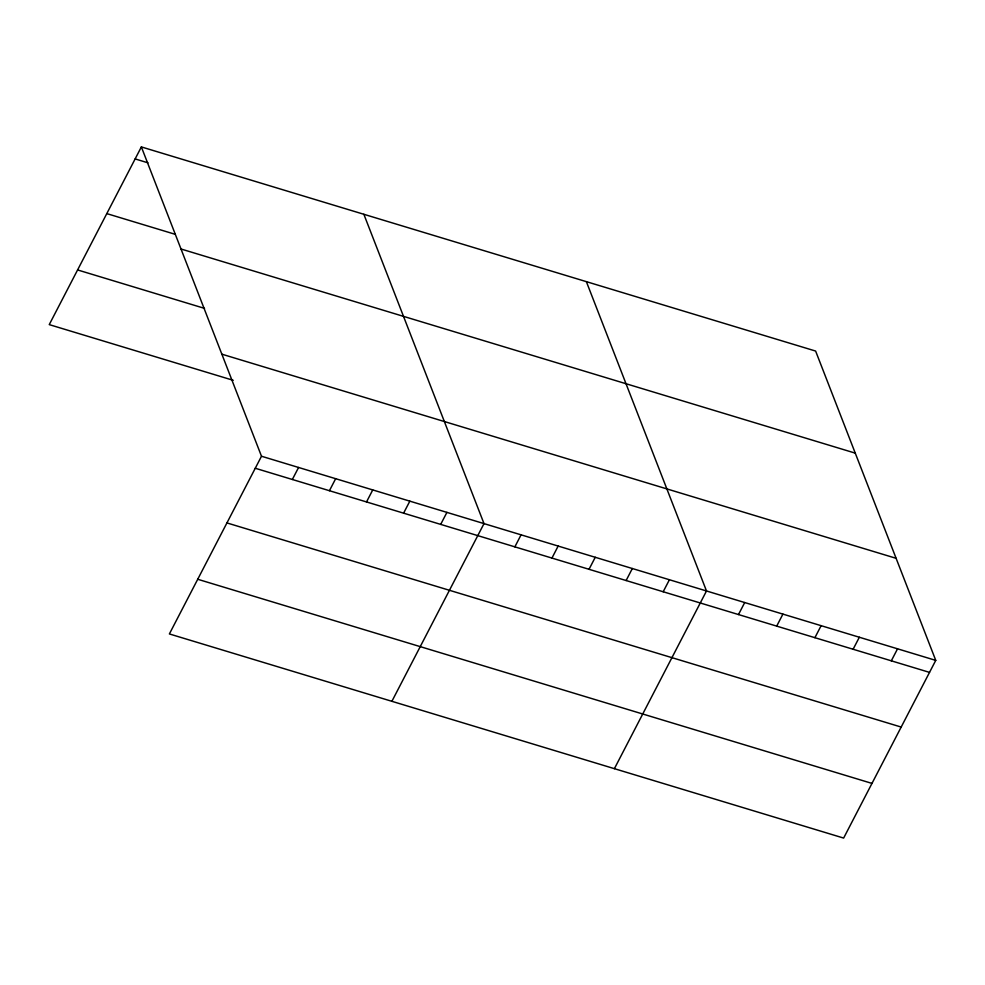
<?xml version="1.0" encoding="UTF-8"?>
<svg xmlns="http://www.w3.org/2000/svg" width="985" height="985" viewBox="0 0 985 985"><rect width="100%" height="100%" fill="white"/><g stroke="black" fill="none" stroke-linecap="round" stroke-linejoin="round"><path stroke-width="1.48" d="M141.36 146.925L261.493 456.24L169.383 633.946L843.64 838.075L935.75 660.381L815.617 351.054L141.36 146.925L49.25 324.619L233.248 380.321M292.348 479.486L298.578 467.469M329.433 490.702L335.663 478.698M366.519 501.931L372.749 489.927M403.604 513.16L409.834 501.156M440.689 524.389L446.919 512.385M391.895 701.308L484.004 523.614L363.859 214.287M514.86 546.847L521.077 534.83M551.945 558.076L558.163 546.059M589.03 569.305L595.248 557.288M626.115 580.534L632.333 568.517M663.188 591.751L669.418 579.746M614.394 768.669L706.504 590.975L586.37 281.648M738.491 614.554L744.709 602.537M776.697 626.115L782.915 614.111M814.903 637.689L821.121 625.684M853.108 649.25L859.339 637.246M891.314 660.824L897.544 648.82M135.13 158.93L147.972 162.821M106.799 213.61L175.256 234.331M181.006 248.996L855.263 453.137M77.593 269.939L204.535 308.379M221.847 354.169L896.104 558.31M261.493 456.24L935.75 660.381M255.263 468.257L929.52 672.386M226.932 522.924L901.189 727.065M197.726 579.266L871.984 783.407"/></g></svg>
